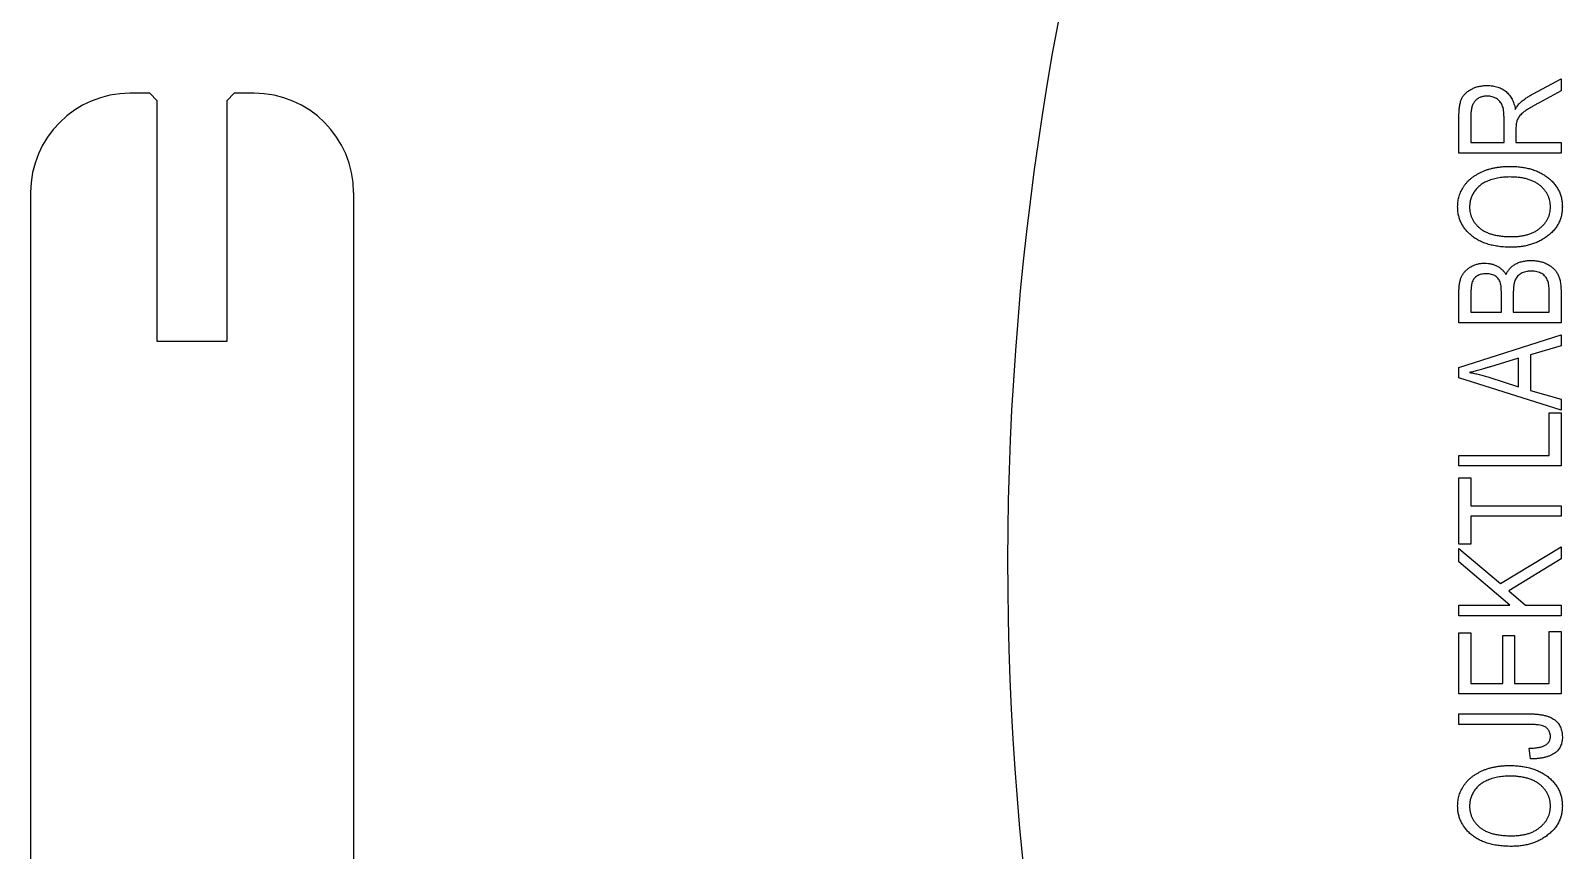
# Model space of a CAD drawing. Extents: x 11 to 185, y 6 to 281.
# Drawn here: x 19.2 to 80.9, y 110.8 to 143.8 of the extents above; entities that cross this region are included whole.
import ezdxf

# ---------------------------------------------------------------- set-up
doc = ezdxf.new("R2010")
doc.units = 0
doc.layers.get('0').update_dxf_attribs({"linetype": 'CONTINUOUS'})

msp = doc.modelspace()

# ---------------------------------------------------------------- linework, layer by layer
at = {"color": 7}
for points in [[(24.002415, 141.240297), (23.202421, 141.240297)], [(24.302426, 140.940299), (24.002415, 141.240297)], [(27.402417, 141.240297), (27.102432, 140.940299)], [(28.202411, 141.240297), (27.402417, 141.240297)], [(79.695725, 141.216909), (80.818948, 141.818129)], [(80.818948, 141.332817), (79.940049, 140.858345)], [(80.818948, 141.818129), (80.818948, 141.332817)], [(24.302426, 131.240301), (24.302426, 140.940299)], [(27.102432, 140.940299), (27.102432, 131.240301)], [(76.709638, 138.829541), (76.709638, 140.338844)], [(77.189946, 140.368864), (77.189946, 139.256481), (78.52414, 139.256481)], [(78.52414, 139.256481), (78.52414, 140.257961)], [(79.004448, 139.800999), (79.004448, 139.256481)], [(80.818948, 138.829541), (76.709638, 138.829541)], [(79.004448, 139.256481), (80.818948, 139.256481)], [(80.818948, 139.256481), (80.818948, 138.829541)], [(19.202424, 137.240297), (19.202424, 72.127275)], [(32.202408, 137.240297), (32.202408, 72.127275)], [(76.709638, 131.998481), (76.709638, 133.272633)], [(78.897713, 133.212593), (78.897713, 132.425421), (80.338639, 132.425421)], [(80.338639, 132.425421), (80.338639, 133.272633)], [(80.818948, 133.26346), (80.818948, 131.998481)], [(77.189946, 133.124204), (77.189946, 132.425421), (78.417404, 132.425421), (78.417404, 133.17924)], [(80.818948, 131.998481), (76.709638, 131.998481)], [(76.709638, 130.204826), (80.818948, 131.51817)], [(80.818948, 131.51817), (80.818948, 131.074554)], [(27.102432, 131.240301), (24.302426, 131.240301)], [(80.818948, 131.074554), (79.591493, 130.715154)], [(76.709638, 129.788726), (76.709638, 130.204826)], [(79.111184, 130.574232), (77.982122, 130.230676)], [(79.111184, 129.41932), (79.111184, 130.574232)], [(79.591493, 130.715154), (79.591493, 129.279231)], [(80.818948, 128.476216), (76.709638, 129.788726)], [(77.915413, 129.806236), (79.111184, 129.41932)], [(79.591493, 129.279231), (80.818948, 128.920668)], [(80.818948, 128.920668), (80.818948, 128.476216)], [(80.338639, 126.661714), (80.338639, 128.36948)], [(80.338639, 128.36948), (80.818948, 128.36948)], [(80.818948, 128.36948), (80.818948, 126.234772)], [(76.709638, 126.661714), (80.338639, 126.661714)], [(76.709638, 126.234772), (76.709638, 126.661714)], [(80.818948, 126.234772), (76.709638, 126.234772)], [(76.709638, 125.754463), (77.189946, 125.754463)], [(76.709638, 123.086082), (76.709638, 125.754463)], [(77.189946, 125.754463), (77.189946, 124.633743)], [(77.189946, 124.633743), (80.818948, 124.633743)], [(80.818948, 124.633743), (80.818948, 124.206801)], [(77.189946, 124.206801), (77.189946, 123.086082)], [(80.818948, 124.206801), (77.189946, 124.206801)], [(77.189946, 123.086082), (76.709638, 123.086082)], [(76.709638, 122.91764), (78.376545, 121.498394)], [(76.709638, 122.373956), (76.709638, 122.91764)], [(78.376545, 121.498394), (80.818948, 122.979346)], [(80.818948, 122.979346), (80.818948, 122.489031)], [(78.756788, 120.631169), (76.709638, 122.373956)], [(80.818948, 122.489031), (78.713428, 121.211541)], [(78.713428, 121.211541), (79.394698, 120.631169)], [(76.709638, 120.631169), (78.756788, 120.631169)], [(76.709638, 120.204227), (76.709638, 120.631169)], [(79.394698, 120.631169), (80.818948, 120.631169)], [(80.818948, 120.631169), (80.818948, 120.204227)], [(80.818948, 120.204227), (76.709638, 120.204227)], [(76.709638, 119.510447), (77.189946, 119.510447)], [(76.709638, 117.055534), (76.709638, 119.510447)], [(77.189946, 119.510447), (77.189946, 117.482477)], [(78.470771, 119.403711), (78.951079, 119.403711)], [(78.470771, 117.482477), (78.470771, 119.403711)], [(78.951079, 119.403711), (78.951079, 117.482477)], [(80.338639, 117.482477), (80.338639, 119.563816)], [(80.338639, 119.563816), (80.818948, 119.563816)], [(80.818948, 119.563816), (80.818948, 117.055534)], [(77.189946, 117.482477), (78.470771, 117.482477)], [(78.951079, 117.482477), (80.338639, 117.482477)], [(80.818948, 117.055534), (76.709638, 117.055534)], [(76.709638, 116.255019), (79.498933, 116.255019)], [(76.709638, 115.828079), (76.709638, 116.255019)], [(79.531453, 115.828079), (76.709638, 115.828079)], [(79.591493, 114.44052), (79.538124, 114.867462)]]:
    msp.add_lwpolyline(points, dxfattribs=at)
for points in [[(64.871158, 160.445741), (56.460242, 135.820456), (56.424891, 109.10557), (64.770606, 84.458111)], [(23.202421, 141.240297), (20.993283, 141.240297), (19.202424, 139.449436), (19.202424, 137.240297)], [(32.202408, 137.240297), (32.202408, 139.449436), (30.41155, 141.240297), (28.202411, 141.240297)], [(76.893862, 141.145196), (76.919976, 141.180068), (76.949041, 141.212749), (76.980584, 141.242758)], [(76.980584, 141.242758), (77.013819, 141.274376), (77.04982, 141.303025), (77.08732, 141.329481)], [(77.08732, 141.329481), (77.127642, 141.357932), (77.169698, 141.38385), (77.213235, 141.407033)], [(77.213235, 141.407033), (77.258728, 141.431242), (77.305837, 141.452491), (77.354157, 141.470406)], [(77.354157, 141.470406), (77.403664, 141.488768), (77.454437, 141.503624), (77.505922, 141.515435)], [(77.505922, 141.515435), (77.559514, 141.527739), (77.613878, 141.536708), (77.668527, 141.542119)], [(77.668527, 141.542119), (77.72613, 141.547807), (77.784052, 141.549553), (77.841972, 141.5513)], [(77.842033, 141.551292), (77.880416, 141.550498), (77.918799, 141.54944), (77.957109, 141.547111)], [(77.957109, 141.547111), (77.993626, 141.544995), (78.030081, 141.541317), (78.066344, 141.536263)], [(78.066344, 141.536263), (78.101357, 141.531395), (78.136189, 141.525177), (78.170577, 141.517081)], [(78.170577, 141.517081), (78.203467, 141.509355), (78.23595, 141.499936), (78.268139, 141.489564)], [(78.268139, 141.489564), (78.299723, 141.479404), (78.331026, 141.468345), (78.361535, 141.455375)], [(78.361535, 141.455375), (78.391163, 141.442781), (78.420042, 141.428411), (78.448257, 141.412848)], [(78.448257, 141.412848), (78.476245, 141.397397), (78.503579, 141.380805), (78.529976, 141.362816)], [(78.529976, 141.362816), (78.556197, 141.34493), (78.58152, 141.325689), (78.605859, 141.305279)], [(78.605859, 141.305279), (78.63028, 141.284801), (78.653733, 141.263131), (78.675902, 141.240237)], [(78.675902, 141.240237), (78.697968, 141.217456), (78.718778, 141.193432), (78.738444, 141.168524)], [(76.717073, 140.559821), (76.719454, 140.59295), (76.722549, 140.626036), (76.726254, 140.659051)], [(76.726254, 140.659051), (76.729693, 140.689721), (76.733688, 140.720333), (76.738768, 140.750776)], [(76.738768, 140.750776), (76.743425, 140.77874), (76.748981, 140.806564), (76.755437, 140.834162)], [(76.755437, 140.834162), (76.761337, 140.859377), (76.768031, 140.884394), (76.77544, 140.909211)], [(76.77544, 140.909211), (76.782345, 140.93231), (76.789886, 140.955209), (76.798802, 140.977588)], [(76.798802, 140.977588), (76.806925, 140.99804), (76.816185, 141.018058), (76.826319, 141.037627)], [(76.826319, 141.037627), (76.845792, 141.075264), (76.868441, 141.111266), (76.893862, 141.145196)], [(77.21496, 140.624038), (77.209483, 140.597765), (77.204562, 140.571378), (77.200779, 140.544822)], [(77.233296, 140.698254), (77.225861, 140.673886), (77.220146, 140.649004), (77.21496, 140.624038)], [(77.258325, 140.765797), (77.248827, 140.743704), (77.240307, 140.721212), (77.233296, 140.698254)], [(77.288345, 140.827503), (77.277259, 140.8075), (77.267364, 140.786834), (77.258325, 140.765797)], [(77.324201, 140.884206), (77.311131, 140.866029), (77.299172, 140.847074), (77.288345, 140.827503)], [(77.365061, 140.934238), (77.350403, 140.918469), (77.336785, 140.901703), (77.324201, 140.884206)], [(77.410924, 140.978434), (77.394969, 140.964385), (77.37951, 140.949793), (77.365061, 140.934238)], [(77.46012, 141.017624), (77.442923, 141.005639), (77.42668, 140.992304), (77.410924, 140.978434)], [(77.514323, 141.050147), (77.495643, 141.040331), (77.477403, 141.029668), (77.46012, 141.017624)], [(77.571859, 141.07683), (77.552227, 141.069025), (77.533055, 141.060003), (77.514323, 141.050147)], [(77.634399, 141.097679), (77.613206, 141.091779), (77.592277, 141.084953), (77.571859, 141.07683)], [(77.700275, 141.112681), (77.678076, 141.108845), (77.656111, 141.103738), (77.634399, 141.097679)], [(77.770321, 141.121016), (77.746852, 141.119428), (77.723447, 141.116677), (77.700275, 141.112681)], [(77.844534, 141.124349), (77.819769, 141.123556), (77.795027, 141.122762), (77.770321, 141.121016)], [(77.947099, 141.118515), (77.913132, 141.12259), (77.878832, 141.123463), (77.844531, 141.124363)], [(78.042992, 141.099333), (78.011462, 141.107879), (77.979431, 141.114626), (77.947099, 141.118515)], [(78.133051, 141.06848), (78.10391, 141.081048), (78.073687, 141.091023), (78.042992, 141.099333)], [(78.216437, 141.024287), (78.189767, 141.041061), (78.161941, 141.056031), (78.133051, 141.06848)], [(78.290653, 140.970084), (78.26729, 140.989928), (78.242409, 141.007954), (78.216437, 141.024287)], [(78.354026, 140.907545), (78.3345, 140.929955), (78.313291, 140.950862), (78.290653, 140.970084)], [(78.407395, 140.835832), (78.391493, 140.861073), (78.373618, 140.885052), (78.354026, 140.907545)], [(78.449921, 140.754946), (78.437856, 140.782936), (78.423648, 140.810035), (78.407395, 140.835832)], [(78.482441, 140.660717), (78.473737, 140.692814), (78.4631, 140.724413), (78.449921, 140.754946)], [(78.505804, 140.546478), (78.500116, 140.584949), (78.492628, 140.623176), (78.482441, 140.660717)], [(78.738444, 141.168524), (78.758579, 141.143018), (78.777515, 141.116584), (78.795147, 141.089305)], [(78.795147, 141.089305), (78.813139, 141.061474), (78.82976, 141.032767), (78.845177, 141.003419)], [(78.845177, 141.003419), (78.861026, 140.973238), (78.87561, 140.94238), (78.88854, 140.910857)], [(78.88854, 140.910857), (78.901981, 140.878078), (78.913649, 140.844579), (78.924396, 140.810794)], [(78.924396, 140.810794), (78.935614, 140.775552), (78.945827, 140.739995), (78.954416, 140.704059)], [(78.954416, 140.704059), (78.963385, 140.666533), (78.970582, 140.628592), (78.977752, 140.590653)], [(78.977763, 140.590674), (78.993267, 140.618678), (79.008751, 140.646681), (79.025295, 140.67406)], [(79.025295, 140.67406), (79.040244, 140.698799), (79.05605, 140.723032), (79.072825, 140.746606)], [(79.072825, 140.746606), (79.087985, 140.767905), (79.103948, 140.788688), (79.121191, 140.808313)], [(79.121191, 140.808313), (79.136616, 140.825881), (79.153089, 140.842531), (79.169554, 140.859179)], [(79.169554, 140.859179), (79.209747, 140.892479), (79.249942, 140.92578), (79.291299, 140.957577)], [(79.291299, 140.957577), (79.333122, 140.989732), (79.376132, 141.02035), (79.419715, 141.050136)], [(79.419715, 141.050136), (79.46372, 141.080209), (79.508308, 141.109435), (79.553967, 141.136859)], [(79.513941, 140.616524), (79.487588, 140.600199), (79.461492, 140.58347), (79.435558, 140.566491)], [(79.604, 140.670724), (79.573797, 140.65297), (79.54372, 140.634987), (79.513941, 140.616524)], [(79.553967, 141.136859), (79.600478, 141.164791), (79.648103, 141.19085), (79.695725, 141.216909)], [(79.704898, 140.729096), (79.671135, 140.709861), (79.637493, 140.690425), (79.604, 140.670724)], [(79.816637, 140.791636), (79.77922, 140.771104), (79.741988, 140.750221), (79.704898, 140.729096)], [(79.940049, 140.858345), (79.898838, 140.836253), (79.857629, 140.814139), (79.816637, 140.791636)], [(76.709638, 140.338844), (76.709857, 140.376933), (76.710167, 140.415023), (76.711225, 140.453086)], [(76.711225, 140.453086), (76.712284, 140.488696), (76.7144, 140.524282), (76.717073, 140.559821)], [(77.192444, 140.459766), (77.190857, 140.429501), (77.190327, 140.399187), (77.190063, 140.368874)], [(77.200779, 140.544822), (77.196757, 140.516617), (77.194032, 140.488214), (77.192444, 140.459766)], [(78.519139, 140.412226), (78.516493, 140.457126), (78.512366, 140.501967), (78.505804, 140.546478)], [(78.52414, 140.257961), (78.523081, 140.309409), (78.522023, 140.360857), (78.519139, 140.412226)], [(79.017797, 140.011967), (79.012849, 139.97937), (79.0097, 139.946493), (79.007795, 139.913571)], [(79.035312, 140.097856), (79.02801, 140.069525), (79.022189, 140.040857), (79.017797, 140.011967)], [(79.058648, 140.170402), (79.049097, 140.146854), (79.041636, 140.122489), (79.035312, 140.097856)], [(79.092004, 140.237112), (79.079357, 140.21568), (79.068007, 140.193439), (79.058648, 140.170402)], [(79.137867, 140.304657), (79.121225, 140.283094), (79.105847, 140.260583), (79.092004, 140.237112)], [(79.19707, 140.373033), (79.176248, 140.351205), (79.156293, 140.328528), (79.137867, 140.304657)], [(79.268783, 140.442246), (79.243992, 140.4201), (79.220012, 140.397087), (79.19707, 140.373033)], [(79.312979, 140.479769), (79.297898, 140.467704), (79.283203, 140.45511), (79.268783, 140.442246)], [(79.368848, 140.521462), (79.349851, 140.508074), (79.331121, 140.494287), (79.312979, 140.479769)], [(79.435558, 140.566491), (79.413121, 140.551807), (79.39079, 140.536908), (79.368848, 140.521462)], [(79.007795, 139.913571), (79.005679, 139.876085), (79.005044, 139.838541), (79.004462, 139.800999)], [(77.755292, 138.129925), (77.797332, 138.146012), (77.839869, 138.160842), (77.882874, 138.174118)], [(77.882874, 138.174118), (77.926946, 138.187718), (77.97151, 138.19973), (78.016293, 138.210808)], [(78.016293, 138.210808), (78.062458, 138.222238), (78.108855, 138.232716), (78.155549, 138.241664)], [(78.155549, 138.241664), (78.203391, 138.250818), (78.251542, 138.258359), (78.29981, 138.265)], [(78.29981, 138.265), (78.349994, 138.271932), (78.400299, 138.277912), (78.450739, 138.282515)], [(78.450739, 138.282515), (78.502611, 138.287251), (78.554625, 138.290532), (78.606674, 138.292517)], [(78.606674, 138.292517), (78.660572, 138.294633), (78.714507, 138.295215), (78.768443, 138.29585)], [(78.768461, 138.295864), (78.842156, 138.294541), (78.915847, 138.293191), (78.989439, 138.289196)], [(78.989439, 138.289196), (79.059953, 138.285386), (79.130374, 138.279116), (79.200407, 138.270014)], [(79.200407, 138.270014), (79.267481, 138.261283), (79.334196, 138.249958), (79.400535, 138.236661)], [(79.400535, 138.236661), (79.464421, 138.223855), (79.527956, 138.209266), (79.590659, 138.191631)], [(79.590659, 138.191631), (79.651249, 138.174592), (79.711061, 138.154708), (79.769941, 138.132425)], [(76.906414, 137.492015), (76.927157, 137.522883), (76.949186, 137.552911), (76.97229, 137.582071)], [(76.97229, 137.582071), (76.995679, 137.611593), (77.020182, 137.640226), (77.045669, 137.66796)], [(77.045669, 137.66796), (77.071334, 137.6959), (77.098014, 137.722927), (77.125722, 137.748846)], [(77.125722, 137.748846), (77.153929, 137.775225), (77.183213, 137.800468), (77.213277, 137.824728)], [(77.213277, 137.824728), (77.243874, 137.849414), (77.27528, 137.873097), (77.307503, 137.895607)], [(77.307503, 137.895607), (77.340627, 137.918732), (77.374612, 137.94065), (77.409236, 137.961483)], [(77.409236, 137.961483), (77.444753, 137.982862), (77.480938, 138.003092), (77.517638, 138.022356)], [(77.517638, 138.022356), (77.55573, 138.042358), (77.594375, 138.061284), (77.633547, 138.079059)], [(77.677761, 137.61376), (77.630883, 137.585841), (77.586478, 137.553596), (77.544343, 137.518698)], [(77.633547, 138.079059), (77.673602, 138.097236), (77.71421, 138.11419), (77.755292, 138.129925)], [(77.827023, 137.690476), (77.776403, 137.666425), (77.725783, 137.642359), (77.677761, 137.61376)], [(77.931256, 137.732285), (77.896244, 137.719056), (77.861634, 137.704829), (77.827023, 137.690592)], [(78.038828, 137.768975), (78.002567, 137.757995), (77.966705, 137.745665), (77.931256, 137.732285)], [(78.14973, 137.798995), (78.112549, 137.789761), (78.075483, 137.780077), (78.038828, 137.768975)], [(78.263972, 137.824844), (78.225661, 137.817357), (78.187635, 137.808414), (78.14973, 137.798995)], [(78.381548, 137.844027), (78.342196, 137.838603), (78.302937, 137.832464), (78.263972, 137.824844)], [(78.503293, 137.858208), (78.462611, 137.854398), (78.422032, 137.849609), (78.381548, 137.844027)], [(78.627539, 137.866543), (78.586063, 137.864955), (78.544624, 137.862071), (78.503293, 137.858208)], [(78.755954, 137.868924), (78.713137, 137.868395), (78.670317, 137.86813), (78.627539, 137.866543)], [(78.951079, 137.86391), (78.886129, 137.867456), (78.821042, 137.86817), (78.755954, 137.868911)], [(79.134531, 137.847241), (79.073555, 137.854729), (79.012378, 137.860576), (78.951079, 137.86391)], [(79.305475, 137.820558), (79.248897, 137.831724), (79.191803, 137.840217), (79.134531, 137.847241)], [(79.463911, 137.782202), (79.411632, 137.797098), (79.358781, 137.810028), (79.305475, 137.820558)], [(79.61067, 137.733836), (79.56251, 137.752171), (79.513467, 137.768073), (79.463911, 137.782202)], [(79.744925, 137.67463), (79.701332, 137.696855), (79.6564, 137.716431), (79.61067, 137.733836)], [(79.86667, 137.603753), (79.827398, 137.62955), (79.786776, 137.653302), (79.744925, 137.67463)], [(79.769941, 138.132425), (79.82703, 138.110809), (79.883246, 138.086957), (79.938383, 138.060713)], [(79.976739, 137.522868), (79.94156, 137.551794), (79.904749, 137.578737), (79.86667, 137.603753)], [(79.938383, 138.060713), (79.99254, 138.034942), (80.045655, 138.006857), (80.096818, 137.975657)], [(80.096818, 137.975657), (80.147284, 137.944883), (80.195849, 137.911072), (80.244413, 137.877261)], [(80.244413, 137.877261), (80.294207, 137.838259), (80.344005, 137.799254), (80.391172, 137.757185)], [(80.391172, 137.757185), (80.436199, 137.717024), (80.478831, 137.674069), (80.518754, 137.628767)], [(80.518754, 137.628767), (80.557534, 137.58477), (80.593758, 137.538555), (80.627159, 137.490345)], [(76.672093, 136.890794), (76.677226, 136.926597), (76.683418, 136.962245), (76.691276, 136.997529)], [(76.691276, 136.997529), (76.699028, 137.032343), (76.708368, 137.066803), (76.718792, 137.100929)], [(76.718792, 137.100929), (76.72927, 137.135245), (76.740832, 137.169226), (76.753815, 137.202661)], [(76.753815, 137.202661), (76.766886, 137.236313), (76.781409, 137.26941), (76.797175, 137.30189)], [(76.797175, 137.30189), (76.812971, 137.33445), (76.830039, 137.366388), (76.848041, 137.397786)], [(76.848041, 137.397786), (76.86643, 137.429848), (76.885795, 137.461347), (76.906414, 137.492015)], [(77.183276, 136.988356), (77.167401, 136.937966), (77.155392, 136.886307), (77.148253, 136.834091)], [(77.242482, 137.135952), (77.21904, 137.088382), (77.199223, 137.039011), (77.183276, 136.988356)], [(77.325035, 137.276877), (77.29442, 137.231765), (77.266549, 137.184807), (77.242482, 137.135952)], [(77.426767, 137.406959), (77.389749, 137.366208), (77.355988, 137.322488), (77.325035, 137.276877)], [(77.544343, 137.518698), (77.50262, 137.484143), (77.463123, 137.446985), (77.426767, 137.406959)], [(80.074302, 137.433642), (80.043314, 137.465011), (80.010791, 137.494869), (79.976739, 137.522868)], [(80.158524, 137.339416), (80.132145, 137.372288), (80.103924, 137.403657), (80.074302, 137.433642)], [(80.229403, 137.240184), (80.207707, 137.274575), (80.183971, 137.307695), (80.158524, 137.339416)], [(80.287773, 137.135118), (80.270231, 137.171165), (80.250795, 137.206291), (80.229403, 137.240184)], [(80.333636, 137.02588), (80.320565, 137.063154), (80.305074, 137.099585), (80.287773, 137.135118)], [(80.366156, 136.910807), (80.357583, 136.949775), (80.346841, 136.988258), (80.333636, 137.02588)], [(80.385338, 136.789895), (80.381422, 136.830506), (80.37494, 136.87091), (80.366156, 136.910807)], [(80.627159, 137.490345), (80.659568, 137.443567), (80.689318, 137.394907), (80.715548, 137.344419)], [(80.715548, 137.344419), (80.741716, 137.294032), (80.764404, 137.241822), (80.783925, 137.188485)], [(80.783925, 137.188485), (80.803583, 137.134769), (80.820048, 137.079907), (80.833124, 137.024213)], [(80.833124, 137.024213), (80.846538, 136.967089), (80.856381, 136.909087), (80.86231, 136.850768)], [(76.656271, 136.670653), (76.657065, 136.707932), (76.657859, 136.745212), (76.660425, 136.782391)], [(76.664608, 136.500539), (76.659026, 136.557001), (76.65765, 136.613825), (76.656274, 136.67065)], [(76.660425, 136.782391), (76.662807, 136.818642), (76.66696, 136.854797), (76.672093, 136.890794)], [(76.691294, 136.3371), (76.679414, 136.391089), (76.670022, 136.44564), (76.664608, 136.500539)], [(76.734654, 136.180335), (76.717033, 136.2316), (76.702957, 136.284078), (76.691294, 136.3371)], [(77.13658, 136.673986), (77.137903, 136.631116), (77.139226, 136.588243), (77.143248, 136.545571)], [(77.148253, 136.834091), (77.141004, 136.781103), (77.138781, 136.727546), (77.136585, 136.673986)], [(77.143248, 136.545571), (77.147137, 136.504127), (77.153566, 136.462875), (77.16243, 136.422159)], [(77.16243, 136.422159), (77.171002, 136.382651), (77.181877, 136.343651), (77.19495, 136.305416)], [(77.19495, 136.305416), (77.207861, 136.267653), (77.222961, 136.230635), (77.239979, 136.194514)], [(80.28944, 136.202867), (80.306691, 136.238001), (80.321745, 136.274251), (80.334469, 136.311269)], [(80.334469, 136.311269), (80.347222, 136.348406), (80.357673, 136.386315), (80.366156, 136.424677)], [(80.366156, 136.424677), (80.374755, 136.463487), (80.381369, 136.502756), (80.385338, 136.542253)], [(80.392005, 136.664816), (80.390682, 136.70658), (80.38936, 136.748345), (80.385338, 136.789895)], [(80.385338, 136.542253), (80.389439, 136.582951), (80.390709, 136.62389), (80.392005, 136.664832)], [(80.832296, 136.31042), (80.818776, 136.254114), (80.801771, 136.198681), (80.78143, 136.144481)], [(80.862316, 136.484698), (80.856257, 136.426074), (80.84607, 136.367792), (80.832296, 136.31042)], [(80.86231, 136.850768), (80.868475, 136.790125), (80.870406, 136.729139), (80.872311, 136.66815)], [(80.872317, 136.66815), (80.870465, 136.606877), (80.868613, 136.545603), (80.862316, 136.484698)], [(76.79636, 136.031906), (76.772998, 136.080187), (76.752082, 136.12967), (76.734654, 136.180335)], [(76.874743, 135.890148), (76.845919, 135.935817), (76.8199, 135.983252), (76.79636, 136.031906)], [(76.971472, 135.755059), (76.93683, 135.798321), (76.90431, 135.843306), (76.874743, 135.890148)], [(77.08488, 135.627477), (77.044899, 135.667988), (77.007066, 135.710615), (76.971472, 135.755059)], [(77.239979, 136.194514), (77.257124, 136.158141), (77.276201, 136.122677), (77.297515, 136.088612)], [(77.297515, 136.088612), (77.319079, 136.054142), (77.342931, 136.021106), (77.368395, 135.98938)], [(77.368395, 135.98938), (77.394774, 135.956503), (77.422907, 135.925033), (77.452617, 135.895154)], [(77.452617, 135.895154), (77.483285, 135.864306), (77.515646, 135.835151), (77.549346, 135.807598)], [(77.549346, 135.807598), (77.584498, 135.778853), (77.621111, 135.751853), (77.659415, 135.727545)], [(77.659415, 135.727545), (77.69933, 135.702225), (77.741082, 135.679809), (77.783664, 135.659169)], [(79.754098, 135.663352), (79.794735, 135.684969), (79.834319, 135.708546), (79.872507, 135.734231)], [(79.872507, 135.734231), (79.91007, 135.759499), (79.94628, 135.786799), (79.980909, 135.815951)], [(79.980909, 135.815951), (80.014622, 135.844332), (80.046838, 135.874468), (80.077638, 135.906009)], [(80.077638, 135.906009), (80.106962, 135.936037), (80.135002, 135.96734), (80.161024, 136.000235)], [(80.161024, 136.000235), (80.186133, 136.031993), (80.209385, 136.065238), (80.23107, 136.099467)], [(80.23107, 136.099467), (80.252263, 136.132927), (80.271985, 136.167328), (80.28944, 136.202867)], [(80.509589, 135.704196), (80.468523, 135.658841), (80.424864, 135.615796), (80.37867, 135.57578)], [(80.620492, 135.841784), (80.586323, 135.793757), (80.54916, 135.747905), (80.509589, 135.704196)], [(80.711384, 135.988546), (80.684389, 135.937691), (80.653869, 135.8887), (80.620492, 135.841784)], [(80.78143, 136.144481), (80.761401, 136.091096), (80.738117, 136.038907), (80.711384, 135.988546)], [(77.21663, 135.507401), (77.170719, 135.545179), (77.126629, 135.585173), (77.08488, 135.627477)], [(77.364225, 135.398163), (77.313147, 135.431932), (77.263921, 135.468489), (77.21663, 135.507401)], [(77.52683, 135.303103), (77.470971, 135.331824), (77.416623, 135.363526), (77.364225, 135.398163)], [(77.704445, 135.223051), (77.644001, 135.24689), (77.584607, 135.273396), (77.52683, 135.303103)], [(77.897069, 135.157175), (77.83191, 135.176199), (77.767606, 135.198154), (77.704445, 135.223051)], [(77.783664, 135.659169), (77.828865, 135.637262), (77.875006, 135.61733), (77.922086, 135.599963)], [(78.104701, 135.106309), (78.034848, 135.120491), (77.96549, 135.13721), (77.897069, 135.157175)], [(77.922086, 135.599963), (77.971817, 135.581628), (78.022598, 135.566123), (78.073848, 135.552433)], [(78.073848, 135.552433), (78.128937, 135.537723), (78.184563, 135.525089), (78.240623, 135.514908)], [(78.327345, 135.069619), (78.25272, 135.079171), (78.178435, 135.091341), (78.104701, 135.106309)], [(78.240623, 135.514908), (78.300567, 135.504033), (78.361, 135.495937), (78.421571, 135.489058)], [(78.565833, 135.04795), (78.486127, 135.052315), (78.406543, 135.059486), (78.327345, 135.069619)], [(78.421571, 135.489058), (78.486193, 135.481729), (78.550968, 135.475776), (78.615865, 135.472389)], [(78.615865, 135.472389), (78.685538, 135.468764), (78.755351, 135.468076), (78.825167, 135.467388)], [(78.825167, 135.467378), (78.885513, 135.468701), (78.945862, 135.469759), (79.006115, 135.473225)], [(79.006115, 135.473225), (79.062974, 135.476453), (79.119746, 135.481612), (79.176224, 135.489074)], [(79.21625, 135.066285), (79.151461, 135.057501), (79.086355, 135.051019), (79.021125, 135.047103)], [(79.176224, 135.489074), (79.229926, 135.496138), (79.283364, 135.505266), (79.336329, 135.516593)], [(79.403871, 135.098808), (79.341803, 135.085499), (79.279173, 135.07481), (79.21625, 135.066285)], [(79.336328, 135.516593), (79.386837, 135.527388), (79.436918, 135.540167), (79.486424, 135.55495)], [(79.583153, 135.144671), (79.523982, 135.127155), (79.464191, 135.111741), (79.403871, 135.098808)], [(79.486424, 135.55495), (79.533533, 135.568999), (79.580121, 135.584877), (79.625679, 135.603316)], [(79.755765, 135.203041), (79.699078, 135.181212), (79.641417, 135.161922), (79.583153, 135.144671)], [(79.625679, 135.603316), (79.669492, 135.621043), (79.712352, 135.641156), (79.754098, 135.663352)], [(79.92087, 135.274753), (79.86681, 135.248639), (79.811764, 135.224604), (79.755765, 135.203041)], [(80.077638, 135.358975), (80.026798, 135.32844), (79.974316, 135.300577), (79.92087, 135.274753)], [(80.227734, 135.456538), (80.178256, 135.423116), (80.128779, 135.389694), (80.077638, 135.358975)], [(80.37867, 135.57578), (80.330217, 135.533809), (80.278978, 135.495175), (80.227739, 135.456538)], [(78.818494, 135.040436), (78.734229, 135.041759), (78.649965, 135.043346), (78.565833, 135.04795)], [(79.021125, 135.047103), (78.953672, 135.043055), (78.886084, 135.041732), (78.818494, 135.040436)], [(79.109514, 134.421705), (79.159087, 134.441284), (79.21022, 134.45686), (79.262113, 134.469237)], [(79.262113, 134.469237), (79.317305, 134.482414), (79.373354, 134.491939), (79.429721, 134.497587)], [(79.429721, 134.497587), (79.49035, 134.503646), (79.551345, 134.505207), (79.612339, 134.506768)], [(79.612339, 134.50676), (79.673606, 134.505173), (79.734876, 134.503612), (79.795791, 134.497579)], [(79.795791, 134.497579), (79.853256, 134.491891), (79.910408, 134.482287), (79.966733, 134.469229)], [(79.966733, 134.469229), (80.021023, 134.456662), (80.074542, 134.440898), (80.126837, 134.421697)], [(76.77544, 133.762114), (76.782663, 133.78381), (76.790759, 133.805228), (76.799623, 133.826324)], [(76.799623, 133.826324), (76.808063, 133.846405), (76.817164, 133.866178), (76.827139, 133.885527)], [(76.827139, 133.885527), (76.84648, 133.923039), (76.868988, 133.958922), (76.893849, 133.993096)], [(76.893849, 133.993096), (76.919196, 134.02792), (76.946943, 134.060972), (76.977237, 134.091494)], [(76.977237, 134.091494), (77.008336, 134.122829), (77.042103, 134.151496), (77.0773, 134.178217)], [(77.0773, 134.178217), (77.114371, 134.206355), (77.153029, 134.232332), (77.193209, 134.255766)], [(77.193209, 134.255766), (77.234251, 134.279711), (77.276886, 134.300981), (77.320791, 134.319139)], [(77.320791, 134.319139), (77.364434, 134.337184), (77.409334, 134.352151), (77.455043, 134.364169)], [(77.379235, 133.837148), (77.3591, 133.820426), (77.340314, 133.802053), (77.323365, 133.782112)], [(77.44678, 133.884677), (77.4231, 133.870575), (77.40043, 133.854766), (77.379235, 133.837148)], [(77.523496, 133.923037), (77.497038, 133.912109), (77.471368, 133.899304), (77.44678, 133.884677)], [(77.455043, 134.364169), (77.501078, 134.37626), (77.54793, 134.385388), (77.595135, 134.390852)], [(77.610219, 133.951387), (77.580649, 133.944164), (77.551632, 133.934665), (77.523496, 133.923037)], [(77.595135, 134.390852), (77.644083, 134.396514), (77.693406, 134.398287), (77.74273, 134.400033)], [(77.705278, 133.967235), (77.673298, 133.964087), (77.64145, 133.959007), (77.610219, 133.951387)], [(77.810347, 133.973083), (77.775271, 133.97176), (77.740198, 133.970701), (77.705278, 133.967235)], [(77.742804, 134.400025), (77.788204, 134.398702), (77.833606, 134.397247), (77.878723, 134.392511)], [(77.922086, 133.967238), (77.88501, 133.971233), (77.847677, 133.972159), (77.810347, 133.973085)], [(77.878723, 134.392511), (77.922207, 134.38796), (77.965424, 134.380287), (78.007972, 134.369995)], [(78.021315, 133.948902), (77.988753, 133.957554), (77.955524, 133.96364), (77.922086, 133.967238)], [(78.007972, 134.369995), (78.049289, 134.359993), (78.089974, 134.347479), (78.129717, 134.332471)], [(78.108871, 133.918049), (78.080661, 133.930829), (78.051271, 133.940936), (78.021315, 133.948902)], [(78.18392, 133.87552), (78.160293, 133.891977), (78.135086, 133.906167), (78.108871, 133.918049)], [(78.129717, 134.332471), (78.169418, 134.31747), (78.20818, 134.299941), (78.245626, 134.279936)], [(78.247293, 133.822154), (78.227872, 133.841812), (78.206624, 133.859717), (78.18392, 133.87552)], [(78.245626, 134.279936), (78.282324, 134.26033), (78.317759, 134.238346), (78.351528, 134.214063)], [(78.351528, 134.214063), (78.384887, 134.190065), (78.416616, 134.163837), (78.446588, 134.135677)], [(78.446588, 134.135677), (78.476732, 134.107356), (78.505095, 134.077085), (78.53081, 134.044785)], [(78.53081, 134.044785), (78.557109, 134.011736), (78.580655, 133.976562), (78.604189, 133.941386)], [(78.604189, 133.941396), (78.623874, 133.983629), (78.643575, 134.025862), (78.667565, 134.065642)], [(78.667565, 134.065642), (78.691351, 134.105075), (78.719349, 134.142101), (78.750118, 134.176547)], [(78.750118, 134.176547), (78.781095, 134.211229), (78.814877, 134.243302), (78.851017, 134.272443)], [(78.851017, 134.272443), (78.889024, 134.303092), (78.929637, 134.330503), (78.971926, 134.354995)], [(78.971926, 134.354995), (79.016095, 134.380581), (79.062091, 134.402975), (79.109514, 134.421705)], [(79.071158, 133.870514), (79.051208, 133.849057), (79.033227, 133.825747), (79.016955, 133.801305)], [(79.137034, 133.930554), (79.113645, 133.912139), (79.09139, 133.892276), (79.071158, 133.870514)], [(79.21375, 133.983087), (79.187011, 133.96737), (79.161418, 133.949754), (79.137034, 133.930554)], [(79.300472, 134.025616), (79.270535, 134.013736), (79.241523, 133.999422), (79.21375, 133.983087)], [(79.396365, 134.055635), (79.363763, 134.047724), (79.331616, 134.037988), (79.300472, 134.025616)], [(79.501434, 134.073971), (79.466091, 134.070293), (79.430973, 134.063996), (79.396365, 134.055635)], [(79.615673, 134.079818), (79.577507, 134.07876), (79.539341, 134.077966), (79.501434, 134.073971)], [(79.738252, 134.073137), (79.697514, 134.07708), (79.656593, 134.078456), (79.615673, 134.079805)], [(79.850824, 134.054802), (79.813796, 134.06356), (79.776103, 134.069486), (79.738252, 134.073137)], [(79.951723, 134.023115), (79.918928, 134.036133), (79.885162, 134.04669), (79.850824, 134.054802)], [(80.042615, 133.978919), (80.013516, 133.995985), (79.983065, 134.010677), (79.951723, 134.023115)], [(80.121834, 133.923053), (80.097201, 133.943981), (80.070523, 133.962544), (80.042615, 133.978919)], [(80.188543, 133.855507), (80.168171, 133.879822), (80.145969, 133.902563), (80.121834, 133.923053)], [(80.126837, 134.421697), (80.177682, 134.403017), (80.227368, 134.381105), (80.275266, 134.355821)], [(80.243577, 133.777124), (80.227781, 133.804837), (80.209096, 133.830975), (80.188543, 133.855507)], [(80.275266, 134.355821), (80.321203, 134.331585), (80.365497, 134.30424), (80.407851, 134.274102)], [(80.407851, 134.274102), (80.447801, 134.245675), (80.486025, 134.21475), (80.521257, 134.180709)], [(80.521257, 134.180709), (80.555552, 134.147573), (80.587011, 134.111481), (80.615483, 134.07314)], [(80.615483, 134.07314), (80.64345, 134.035485), (80.668529, 133.99566), (80.689699, 133.953898)], [(80.689699, 133.953898), (80.7006, 133.932361), (80.710468, 133.910329), (80.719718, 133.888022)], [(80.719718, 133.888022), (80.729481, 133.864447), (80.73853, 133.840566), (80.746402, 133.816309)], [(76.709638, 133.272633), (76.709863, 133.304052), (76.710167, 133.335474), (76.711225, 133.366861)], [(76.711225, 133.366861), (76.712284, 133.39664), (76.714427, 133.42639), (76.717073, 133.456084)], [(76.717073, 133.456084), (76.719454, 133.484217), (76.722576, 133.5123), (76.726254, 133.540306)], [(76.726254, 133.540306), (76.72972, 133.566818), (76.733768, 133.59326), (76.738768, 133.619523)], [(76.738768, 133.619523), (76.743504, 133.64442), (76.749114, 133.669177), (76.755437, 133.693738)], [(76.755437, 133.693738), (76.761364, 133.716731), (76.767952, 133.739583), (76.77544, 133.762114)], [(77.190888, 133.215081), (77.190359, 133.184788), (77.190095, 133.154488), (77.190095, 133.124188)], [(77.19327, 133.2993), (77.192211, 133.27123), (77.191418, 133.243161), (77.190888, 133.215081)], [(77.19745, 133.376016), (77.195598, 133.350484), (77.194275, 133.324896), (77.19327, 133.2993)], [(77.204118, 133.445228), (77.201736, 133.422183), (77.199223, 133.399119), (77.19745, 133.376016)], [(77.211632, 133.506934), (77.20851, 133.486456), (77.206314, 133.465839), (77.204118, 133.445228)], [(77.221633, 133.56197), (77.217955, 133.543688), (77.214436, 133.52536), (77.211632, 133.506934)], [(77.232481, 133.6095), (77.228142, 133.593837), (77.224834, 133.577914), (77.221633, 133.56197)], [(77.245816, 133.649526), (77.240762, 133.636377), (77.236238, 133.623047), (77.232481, 133.6095)], [(77.279172, 133.719572), (77.266154, 133.697188), (77.255095, 133.673691), (77.245816, 133.649526)], [(77.323365, 133.782112), (77.306829, 133.762638), (77.292028, 133.741657), (77.279172, 133.719572)], [(78.300662, 133.757945), (78.284522, 133.780699), (78.266851, 133.802329), (78.247293, 133.822154)], [(78.344855, 133.683732), (78.33242, 133.709661), (78.31736, 133.734405), (78.300662, 133.757945)], [(78.378211, 133.59951), (78.368051, 133.628021), (78.357891, 133.656533), (78.344855, 133.683732)], [(78.395841, 133.52613), (78.391157, 133.550816), (78.384755, 133.57516), (78.378325, 133.59951)], [(78.407509, 133.431901), (78.40481, 133.463479), (78.401714, 133.495068), (78.395841, 133.52613)], [(78.415023, 133.315995), (78.413435, 133.354661), (78.410816, 133.393275), (78.407509, 133.431901)], [(78.417404, 133.17924), (78.41714, 133.224849), (78.416875, 133.27046), (78.415023, 133.315995)], [(78.898507, 133.296813), (78.897713, 133.268757), (78.897713, 133.240674), (78.897713, 133.212591)], [(78.902687, 133.375196), (78.900835, 133.349081), (78.899327, 133.322962), (78.898507, 133.296813)], [(78.908534, 133.447742), (78.906153, 133.423585), (78.904327, 133.399405), (78.902687, 133.375196)], [(78.916869, 133.514451), (78.913456, 133.492306), (78.91073, 133.470046), (78.908534, 133.447742)], [(78.927717, 133.575324), (78.923748, 133.555083), (78.920017, 133.534819), (78.916869, 133.514451)], [(78.940231, 133.631193), (78.935231, 133.612778), (78.931394, 133.594064), (78.927717, 133.575324)], [(78.95608, 133.680393), (78.95018, 133.6642), (78.944729, 133.647817), (78.940231, 133.631193)], [(78.973595, 133.723753), (78.967166, 133.709544), (78.961424, 133.695048), (78.95608, 133.680393)], [(79.016955, 133.801305), (79.000525, 133.776592), (78.985806, 133.750732), (78.973595, 133.723753)], [(80.286939, 133.686232), (80.273551, 133.717109), (80.260177, 133.747986), (80.243577, 133.777124)], [(80.309455, 133.610349), (80.303264, 133.635961), (80.295115, 133.661099), (80.286939, 133.686232)], [(80.325304, 133.516123), (80.321494, 133.547794), (80.316917, 133.579425), (80.309455, 133.610349)], [(80.335305, 133.403551), (80.333189, 133.441148), (80.329802, 133.478664), (80.325304, 133.516123)], [(80.338639, 133.272633), (80.33811, 133.316307), (80.337581, 133.359985), (80.335305, 133.403551)], [(80.746402, 133.816309), (80.754683, 133.790777), (80.761615, 133.764824), (80.768071, 133.738757)], [(80.768071, 133.738757), (80.774871, 133.711383), (80.781115, 133.68389), (80.786407, 133.656204)], [(80.786407, 133.656204), (80.792122, 133.626359), (80.796725, 133.596295), (80.800588, 133.566148)], [(80.800588, 133.566148), (80.804636, 133.534536), (80.807838, 133.502833), (80.810589, 133.471086)], [(80.810589, 133.471086), (80.813526, 133.4375), (80.815934, 133.403863), (80.817257, 133.370187)], [(80.817257, 133.370187), (80.81858, 133.334638), (80.818844, 133.299046), (80.818844, 133.263452)], [(77.734464, 130.156463), (77.696425, 130.145192), (77.658405, 130.133867), (77.620225, 130.123107)], [(77.855376, 130.192319), (77.815101, 130.180281), (77.774774, 130.168401), (77.734464, 130.156463)], [(77.982122, 130.230676), (77.939895, 130.217817), (77.897665, 130.204985), (77.855376, 130.192319)], [(77.221633, 130.017191), (77.193587, 130.010418), (77.165499, 130.003803), (77.137413, 129.997189)], [(77.137413, 129.997192), (77.202834, 129.985179), (77.268255, 129.973167), (77.333372, 129.959668)], [(77.312525, 130.039707), (77.282268, 130.032035), (77.251973, 130.02452), (77.221633, 130.017191)], [(77.408421, 130.064737), (77.376533, 130.056112), (77.34455, 130.04783), (77.312525, 130.039707)], [(77.333372, 129.959668), (77.398404, 129.946201), (77.463131, 129.931234), (77.527663, 129.915472)], [(77.510987, 130.093087), (77.476789, 130.083668), (77.442661, 130.074011), (77.408421, 130.064737)], [(77.620225, 130.123107), (77.583879, 130.112867), (77.547393, 130.103104), (77.510987, 130.093087)], [(77.527663, 129.915472), (77.592711, 129.899597), (77.65756, 129.882886), (77.721955, 129.864606)], [(77.721955, 129.864606), (77.786749, 129.846218), (77.851079, 129.826226), (77.915413, 129.806236)], [(79.498933, 116.255019), (79.559539, 116.254225), (79.620147, 116.253167), (79.680715, 116.250865)], [(79.680715, 116.250865), (79.736664, 116.248748), (79.792579, 116.245282), (79.848324, 116.240017)], [(79.848324, 116.240017), (79.899645, 116.235175), (79.950821, 116.228825), (80.001756, 116.220835)], [(80.001756, 116.220835), (80.048732, 116.213479), (80.095505, 116.204775), (80.141845, 116.194149)], [(80.141845, 116.194149), (80.184244, 116.184439), (80.226278, 116.173115), (80.26776, 116.159962)], [(80.26776, 116.159962), (80.305929, 116.147871), (80.343626, 116.134245), (80.380332, 116.118269)], [(80.380332, 116.118269), (80.414085, 116.103585), (80.446996, 116.086913), (80.478728, 116.068236)], [(80.478728, 116.068236), (80.507917, 116.051065), (80.536105, 116.032176), (80.56295, 116.011534)], [(80.56295, 116.011534), (80.588429, 115.991954), (80.612679, 115.970774), (80.635496, 115.948158)], [(80.635496, 115.948158), (80.657748, 115.926118), (80.678615, 115.902692), (80.698036, 115.878115)], [(79.704065, 115.824756), (79.646587, 115.827137), (79.589019, 115.827667), (79.531453, 115.82809)], [(79.853327, 115.813908), (79.803646, 115.818909), (79.753889, 115.822587), (79.704065, 115.824756)], [(79.979242, 115.796393), (79.937676, 115.804489), (79.895528, 115.809675), (79.853327, 115.813908)], [(80.081808, 115.77221), (80.047751, 115.780941), (80.013696, 115.789672), (79.979242, 115.796393)], [(80.145998, 115.747194), (80.125308, 115.757089), (80.103549, 115.764656), (80.081792, 115.772223)], [(80.204371, 115.712171), (80.18585, 115.725373), (80.166443, 115.737412), (80.145998, 115.747194)], [(80.257737, 115.667975), (80.241174, 115.684061), (80.223225, 115.698725), (80.204371, 115.712171)], [(80.304434, 115.614608), (80.290225, 115.633552), (80.274697, 115.65151), (80.257737, 115.667975)], [(80.342793, 115.554569), (80.331654, 115.575577), (80.318716, 115.595582), (80.304434, 115.614608)], [(80.37031, 115.489526), (80.36306, 115.511963), (80.353826, 115.533754), (80.342793, 115.554569)], [(80.386158, 115.420317), (80.382904, 115.443759), (80.377612, 115.466971), (80.37031, 115.489526)], [(80.392005, 115.346101), (80.390682, 115.370919), (80.389624, 115.395742), (80.386158, 115.420317)], [(80.389524, 115.293605), (80.391376, 115.311015), (80.39164, 115.32858), (80.391905, 115.346138)], [(80.698036, 115.878115), (80.717377, 115.853641), (80.735255, 115.82805), (80.751405, 115.801399)], [(80.751405, 115.801399), (80.767518, 115.774806), (80.781903, 115.74717), (80.794765, 115.718843)], [(80.794765, 115.718843), (80.807835, 115.690057), (80.819345, 115.660553), (80.828954, 115.630454)], [(80.828954, 115.630454), (80.838903, 115.599302), (80.84684, 115.567507), (80.853137, 115.535392)], [(80.853137, 115.535392), (80.859672, 115.502033), (80.864408, 115.468331), (80.867319, 115.434496)], [(80.867319, 115.434496), (80.870361, 115.398735), (80.87134, 115.362831), (80.872319, 115.326927)], [(80.872317, 115.326924), (80.871788, 115.292118), (80.871258, 115.257312), (80.868136, 115.222689)], [(79.538124, 114.867462), (79.577337, 114.869049), (79.616551, 114.870716), (79.655699, 114.873309)], [(79.655699, 114.873309), (79.691881, 114.87569), (79.728004, 114.878918), (79.764102, 114.88249)], [(79.764102, 114.88249), (79.797254, 114.885771), (79.830382, 114.889343), (79.863334, 114.894158)], [(79.863334, 114.894158), (79.892948, 114.898498), (79.922418, 114.903842), (79.951723, 114.910007)], [(79.951723, 114.910007), (79.978324, 114.91559), (80.004788, 114.921834), (80.030942, 114.929189)], [(80.030942, 114.929189), (80.054543, 114.93583), (80.077905, 114.943344), (80.100985, 114.951705)], [(80.100985, 114.951705), (80.121384, 114.959087), (80.14158, 114.96713), (80.161024, 114.976735)], [(80.161024, 114.976735), (80.178328, 114.985281), (80.195068, 114.99507), (80.211057, 115.005921)], [(80.211057, 115.005921), (80.225847, 115.015949), (80.239986, 115.02685), (80.253583, 115.038441)], [(80.253583, 115.038441), (80.266469, 115.049421), (80.278851, 115.06101), (80.290276, 115.073464)], [(80.290276, 115.073464), (80.301362, 115.085555), (80.311522, 115.098467), (80.321129, 115.111821)], [(80.321129, 115.111821), (80.330548, 115.124944), (80.339438, 115.138451), (80.346979, 115.15268)], [(80.346979, 115.15268), (80.354493, 115.166862), (80.360711, 115.181747), (80.366161, 115.196876)], [(80.366161, 115.196876), (80.371664, 115.212196), (80.3764, 115.227774), (80.380343, 115.243572)], [(80.380343, 115.243572), (80.384444, 115.260056), (80.387698, 115.276759), (80.389524, 115.293605)], [(80.650487, 114.740713), (80.628924, 114.720711), (80.605519, 114.70278), (80.582111, 114.684844)], [(80.70886, 114.804086), (80.690789, 114.781676), (80.671524, 114.760224), (80.650487, 114.740713)], [(80.75889, 114.874132), (80.743729, 114.849764), (80.726904, 114.826462), (80.70886, 114.804086)], [(80.79975, 114.950848), (80.787764, 114.924443), (80.774191, 114.898738), (80.75889, 114.874132)], [(80.831439, 115.034234), (80.822628, 115.005828), (80.812045, 114.977957), (80.79975, 114.950848)], [(80.853955, 115.125126), (80.847922, 115.094464), (80.840673, 115.064053), (80.831439, 115.034234)], [(80.868136, 115.222689), (80.865305, 115.189968), (80.860305, 115.157408), (80.853955, 115.125126)], [(78.016293, 114.088627), (78.062458, 114.100057), (78.108855, 114.110534), (78.155549, 114.11948)], [(78.155549, 114.11948), (78.203391, 114.128634), (78.251542, 114.136175), (78.29981, 114.142842)], [(78.29981, 114.142842), (78.349994, 114.149774), (78.400299, 114.155754), (78.450739, 114.160358)], [(78.450739, 114.160358), (78.502611, 114.165094), (78.554625, 114.168375), (78.606674, 114.170359)], [(78.606674, 114.170359), (78.660572, 114.172476), (78.714507, 114.173058), (78.768443, 114.173693)], [(78.768461, 114.173682), (78.842156, 114.172359), (78.915847, 114.17101), (78.989439, 114.167015)], [(78.989439, 114.167015), (79.059953, 114.163205), (79.130374, 114.156934), (79.200407, 114.147832)], [(79.200407, 114.147832), (79.267481, 114.139101), (79.334196, 114.12775), (79.400535, 114.114476)], [(79.400535, 114.114476), (79.464421, 114.10167), (79.527956, 114.087084), (79.590659, 114.069447)], [(79.751595, 114.444679), (79.69826, 114.442298), (79.644875, 114.441425), (79.591493, 114.440499)], [(79.900857, 114.455527), (79.851229, 114.450367), (79.801434, 114.446901), (79.751595, 114.444679)], [(80.040115, 114.474709), (79.993937, 114.466719), (79.947474, 114.460369), (79.900857, 114.455527)], [(80.16853, 114.501392), (80.126028, 114.491047), (80.083197, 114.482157), (80.040115, 114.474709)], [(80.287773, 114.535582), (80.248628, 114.5223), (80.208726, 114.511187), (80.16853, 114.501392)], [(80.396175, 114.578108), (80.360599, 114.562445), (80.324518, 114.548057), (80.287773, 114.535582)], [(80.494574, 114.627308), (80.462951, 114.608813), (80.429788, 114.592899), (80.396175, 114.578108)], [(80.58213, 114.684844), (80.553409, 114.664894), (80.524689, 114.644921), (80.494574, 114.627308)], [(76.97229, 113.459889), (76.995679, 113.489411), (77.020182, 113.518042), (77.045669, 113.545778)], [(77.045669, 113.545778), (77.071334, 113.573716), (77.098014, 113.600745), (77.125722, 113.626664)], [(77.125722, 113.626664), (77.153929, 113.653043), (77.183213, 113.678284), (77.213277, 113.702544)], [(77.213277, 113.702544), (77.243874, 113.727229), (77.27528, 113.750912), (77.307503, 113.773423)], [(77.307503, 113.773423), (77.340627, 113.796574), (77.374612, 113.818468), (77.409236, 113.839299)], [(77.409236, 113.839299), (77.444753, 113.860677), (77.480938, 113.88091), (77.517638, 113.900172)], [(77.517638, 113.900172), (77.55573, 113.920174), (77.594375, 113.939103), (77.633547, 113.956875)], [(77.677761, 113.491576), (77.630883, 113.46366), (77.586478, 113.431415), (77.544343, 113.396514)], [(77.633547, 113.956875), (77.673602, 113.975051), (77.71421, 113.992009), (77.755292, 114.007741)], [(77.827023, 113.568292), (77.776403, 113.544241), (77.725783, 113.520175), (77.677761, 113.491576)], [(77.755292, 114.007741), (77.797332, 114.023827), (77.839869, 114.03866), (77.882874, 114.051937)], [(77.931256, 113.610101), (77.896244, 113.596872), (77.861634, 113.582645), (77.827023, 113.568408)], [(77.882874, 114.051937), (77.926946, 114.065536), (77.97151, 114.077522), (78.016293, 114.088627)], [(78.038828, 113.646791), (78.002567, 113.635811), (77.966705, 113.623481), (77.931256, 113.610101)], [(78.14973, 113.67681), (78.112549, 113.667577), (78.075483, 113.657893), (78.038828, 113.646791)], [(78.263972, 113.70266), (78.225661, 113.695173), (78.187635, 113.68623), (78.14973, 113.67681)], [(78.381548, 113.721843), (78.342196, 113.716419), (78.302937, 113.71028), (78.263972, 113.70266)], [(78.503293, 113.736024), (78.462611, 113.732214), (78.422032, 113.727425), (78.381548, 113.721843)], [(78.627539, 113.744359), (78.586063, 113.742771), (78.544624, 113.739887), (78.503293, 113.736024)], [(78.755954, 113.74674), (78.713137, 113.746211), (78.670317, 113.745946), (78.627539, 113.744359)], [(78.951079, 113.741729), (78.886129, 113.745274), (78.821042, 113.745988), (78.755954, 113.746729)], [(79.134531, 113.72506), (79.073555, 113.732548), (79.012378, 113.738395), (78.951079, 113.741729)], [(79.305475, 113.698377), (79.248897, 113.709542), (79.191803, 113.718035), (79.134531, 113.72506)], [(79.463911, 113.660017), (79.411632, 113.674913), (79.358781, 113.687846), (79.305475, 113.698377)], [(79.61067, 113.611654), (79.56251, 113.62999), (79.513467, 113.645889), (79.463911, 113.660017)], [(79.590659, 114.069447), (79.651249, 114.052408), (79.711061, 114.032524), (79.769941, 114.010244)], [(79.744925, 113.552448), (79.701332, 113.574673), (79.6564, 113.59425), (79.61067, 113.611654)], [(79.86667, 113.481569), (79.827398, 113.507366), (79.786776, 113.53112), (79.744925, 113.552448)], [(79.769941, 114.010244), (79.82703, 113.988627), (79.883246, 113.964775), (79.938383, 113.938531)], [(79.976739, 113.400683), (79.94156, 113.42961), (79.904749, 113.456553), (79.86667, 113.481569)], [(79.938383, 113.938531), (79.99254, 113.912761), (80.045655, 113.884672), (80.096818, 113.853475)], [(80.096818, 113.853475), (80.147284, 113.822699), (80.195849, 113.788891), (80.244413, 113.75508)], [(80.244413, 113.75508), (80.294207, 113.716075), (80.344005, 113.67707), (80.391172, 113.635001)], [(80.391172, 113.635001), (80.436199, 113.59484), (80.478831, 113.551887), (80.518754, 113.506586)], [(80.518754, 113.506586), (80.557534, 113.462585), (80.593758, 113.416371), (80.627159, 113.368163)], [(76.672093, 112.76861), (76.677226, 112.804416), (76.683418, 112.840063), (76.691276, 112.875345)], [(76.691276, 112.875345), (76.699028, 112.910159), (76.708368, 112.944618), (76.718792, 112.978747)], [(76.718792, 112.978747), (76.72927, 113.013064), (76.740832, 113.047044), (76.753815, 113.080479)], [(76.753815, 113.080479), (76.766886, 113.114129), (76.781409, 113.147228), (76.797175, 113.179709)], [(76.797175, 113.179709), (76.812971, 113.212268), (76.830039, 113.244206), (76.848041, 113.275604)], [(76.848041, 113.275604), (76.86643, 113.307664), (76.885795, 113.339165), (76.906414, 113.36983)], [(76.906414, 113.36983), (76.927157, 113.400702), (76.949186, 113.430729), (76.97229, 113.459889)], [(77.183276, 112.866175), (77.167401, 112.815785), (77.155392, 112.764122), (77.148253, 112.711907)], [(77.242482, 113.013767), (77.21904, 112.966198), (77.199223, 112.916829), (77.183276, 112.866175)], [(77.325035, 113.154692), (77.29442, 113.109584), (77.266549, 113.062625), (77.242482, 113.013767)], [(77.426767, 113.284777), (77.389749, 113.244026), (77.355988, 113.200304), (77.325035, 113.154692)], [(77.544343, 113.396514), (77.50262, 113.361959), (77.463123, 113.324801), (77.426767, 113.284777)], [(80.074302, 113.311461), (80.043314, 113.34283), (80.010791, 113.372685), (79.976739, 113.400683)], [(80.158524, 113.217232), (80.132145, 113.250106), (80.103924, 113.281475), (80.074302, 113.311461)], [(80.229403, 113.118003), (80.207707, 113.15239), (80.183971, 113.185514), (80.158524, 113.217232)], [(80.287773, 113.012934), (80.270231, 113.048983), (80.250795, 113.084107), (80.229403, 113.118003)], [(80.333636, 112.903698), (80.320565, 112.940972), (80.305074, 112.977403), (80.287773, 113.012934)], [(80.366156, 112.788623), (80.357583, 112.827593), (80.346841, 112.866074), (80.333636, 112.903698)], [(80.627159, 113.368163), (80.659568, 113.321382), (80.689318, 113.272726), (80.715548, 113.222235)], [(80.715548, 113.222235), (80.741716, 113.171848), (80.764404, 113.11964), (80.783925, 113.066303)], [(80.783925, 113.066303), (80.803583, 113.012585), (80.820048, 112.957723), (80.833124, 112.902031)], [(80.833124, 112.902031), (80.846538, 112.844905), (80.856381, 112.786906), (80.86231, 112.728586)], [(76.656271, 112.548468), (76.657065, 112.585748), (76.657859, 112.623031), (76.660425, 112.660207)], [(76.664608, 112.378384), (76.659026, 112.434843), (76.65765, 112.491668), (76.656274, 112.548492)], [(76.660425, 112.660207), (76.662807, 112.69646), (76.66696, 112.732613), (76.672093, 112.76861)], [(76.691294, 112.214945), (76.679414, 112.268931), (76.670022, 112.323485), (76.664608, 112.378384)], [(77.13658, 112.551805), (77.137903, 112.508932), (77.139226, 112.466059), (77.143248, 112.423389)], [(77.148253, 112.711907), (77.141004, 112.658921), (77.138781, 112.605362), (77.136585, 112.551805)], [(77.143248, 112.423389), (77.147137, 112.381945), (77.153566, 112.340691), (77.16243, 112.299977)], [(77.16243, 112.299977), (77.171002, 112.260469), (77.181877, 112.22147), (77.19495, 112.183235)], [(80.334469, 112.189088), (80.347222, 112.226222), (80.357673, 112.264134), (80.366156, 112.302493)], [(80.385338, 112.667713), (80.381422, 112.708322), (80.37494, 112.748729), (80.366156, 112.788623)], [(80.366156, 112.302493), (80.374755, 112.341302), (80.381369, 112.380574), (80.385338, 112.420069)], [(80.392005, 112.542632), (80.390682, 112.584396), (80.38936, 112.626161), (80.385338, 112.667713)], [(80.385338, 112.420069), (80.389439, 112.46077), (80.390709, 112.501709), (80.392005, 112.542648)], [(80.862316, 112.362517), (80.856257, 112.303893), (80.84607, 112.24561), (80.832296, 112.188238)], [(80.86231, 112.728586), (80.868475, 112.667941), (80.870406, 112.606955), (80.872311, 112.545968)], [(80.872317, 112.545968), (80.870465, 112.484693), (80.868613, 112.423421), (80.862316, 112.362517)], [(76.734654, 112.058177), (76.717033, 112.109445), (76.702957, 112.16192), (76.691294, 112.214945)], [(76.79636, 111.909748), (76.772998, 111.95803), (76.752082, 112.007512), (76.734654, 112.058177)], [(76.874743, 111.76799), (76.845919, 111.81366), (76.8199, 111.861094), (76.79636, 111.909748)], [(76.971472, 111.632904), (76.93683, 111.676164), (76.90431, 111.721148), (76.874743, 111.76799)], [(77.08488, 111.505322), (77.044899, 111.545833), (77.007066, 111.58846), (76.971472, 111.632904)], [(77.19495, 112.183235), (77.207861, 112.145471), (77.222961, 112.108453), (77.239979, 112.07233)], [(77.239979, 112.07233), (77.257124, 112.035957), (77.276201, 112.000495), (77.297515, 111.966427)], [(77.297515, 111.966427), (77.319079, 111.93196), (77.342931, 111.898922), (77.368395, 111.867198)], [(77.368395, 111.867198), (77.394774, 111.834318), (77.422907, 111.802851), (77.452617, 111.772969)], [(77.452617, 111.772969), (77.483285, 111.742122), (77.515646, 111.712967), (77.549346, 111.685413)], [(77.549346, 111.685413), (77.584498, 111.656672), (77.621111, 111.629671), (77.659415, 111.605364)], [(79.872507, 111.61205), (79.91007, 111.637317), (79.94628, 111.664617), (79.980909, 111.693769)], [(79.980909, 111.693769), (80.014622, 111.722151), (80.046838, 111.752287), (80.077638, 111.783828)], [(80.077638, 111.783828), (80.106962, 111.813855), (80.135002, 111.845156), (80.161024, 111.878054)], [(80.161024, 111.878054), (80.186133, 111.909812), (80.209385, 111.943057), (80.23107, 111.977283)], [(80.23107, 111.977283), (80.252263, 112.010745), (80.271985, 112.045144), (80.28944, 112.080685)], [(80.28944, 112.080685), (80.306691, 112.115819), (80.321745, 112.152067), (80.334469, 112.189088)], [(80.620492, 111.719603), (80.586323, 111.671576), (80.54916, 111.625721), (80.509589, 111.582014)], [(80.711384, 111.866365), (80.684389, 111.815506), (80.653869, 111.766519), (80.620492, 111.719603)], [(80.78143, 112.022297), (80.761401, 111.968914), (80.738117, 111.916723), (80.711384, 111.866365)], [(80.832296, 112.188238), (80.818776, 112.13193), (80.801771, 112.076499), (80.78143, 112.022297)], [(77.21663, 111.385244), (77.170719, 111.423021), (77.126629, 111.463018), (77.08488, 111.505322)], [(77.364225, 111.276008), (77.313147, 111.309777), (77.263921, 111.346331), (77.21663, 111.385244)], [(77.52683, 111.180946), (77.470971, 111.209666), (77.416623, 111.241371), (77.364225, 111.276008)], [(77.704445, 111.100896), (77.644001, 111.124735), (77.584607, 111.151241), (77.52683, 111.180946)], [(77.659415, 111.605364), (77.69933, 111.580043), (77.741082, 111.557628), (77.783664, 111.536985)], [(77.897069, 111.03502), (77.83191, 111.054044), (77.767606, 111.075996), (77.704445, 111.100896)], [(77.783664, 111.536985), (77.828865, 111.515077), (77.875006, 111.495149), (77.922086, 111.477782)], [(78.104701, 110.984154), (78.034848, 110.998336), (77.96549, 111.015055), (77.897069, 111.03502)], [(77.922086, 111.477782), (77.971817, 111.45942), (78.022598, 111.443939), (78.073848, 111.430249)], [(78.073848, 111.430249), (78.128937, 111.415538), (78.184563, 111.402907), (78.240623, 111.392726)], [(78.240623, 111.392726), (78.300567, 111.381825), (78.361, 111.373755), (78.421571, 111.366876)], [(78.421571, 111.366876), (78.486193, 111.359547), (78.550968, 111.353594), (78.615865, 111.350208)], [(78.615865, 111.350208), (78.685538, 111.346556), (78.755351, 111.345895), (78.825167, 111.345207)], [(78.825167, 111.345196), (78.885513, 111.346519), (78.945862, 111.347578), (79.006115, 111.351044)], [(79.006115, 111.351044), (79.062974, 111.354272), (79.119746, 111.359431), (79.176224, 111.366892)], [(79.176224, 111.366892), (79.229926, 111.373957), (79.283364, 111.383085), (79.336329, 111.394409)], [(79.336328, 111.394409), (79.386837, 111.405204), (79.436918, 111.417983), (79.486424, 111.432768)], [(79.583153, 111.022487), (79.523982, 111.004971), (79.464191, 110.989559), (79.403871, 110.976624)], [(79.486424, 111.432768), (79.533533, 111.446844), (79.580121, 111.462692), (79.625679, 111.481131)], [(79.755765, 111.080859), (79.699078, 111.059031), (79.641417, 111.039738), (79.583153, 111.022487)], [(79.625679, 111.481131), (79.669492, 111.498858), (79.712352, 111.518975), (79.754098, 111.541171)], [(79.754098, 111.541171), (79.794735, 111.562787), (79.834319, 111.586364), (79.872507, 111.61205)], [(79.92087, 111.152572), (79.86681, 111.126457), (79.811764, 111.10242), (79.755765, 111.080859)], [(80.077638, 111.236791), (80.026798, 111.206256), (79.974316, 111.178392), (79.92087, 111.152572)], [(80.227734, 111.334354), (80.178256, 111.300932), (80.128779, 111.267509), (80.077638, 111.236791)], [(80.37867, 111.453599), (80.330217, 111.411628), (80.278978, 111.372991), (80.227739, 111.334354)], [(80.509589, 111.582014), (80.468523, 111.536659), (80.424864, 111.493612), (80.37867, 111.453599)], [(78.327345, 110.947464), (78.25272, 110.957016), (78.178435, 110.969186), (78.104701, 110.984154)], [(78.565833, 110.925768), (78.486127, 110.930134), (78.406543, 110.937331), (78.327345, 110.947464)], [(78.818494, 110.918254), (78.734229, 110.919577), (78.649965, 110.921164), (78.565833, 110.925768)], [(79.021125, 110.924922), (78.953672, 110.920873), (78.886084, 110.919551), (78.818494, 110.918254)], [(79.21625, 110.944104), (79.151461, 110.93532), (79.086355, 110.928837), (79.021125, 110.924922)], [(79.403871, 110.976624), (79.341803, 110.963315), (79.279173, 110.952626), (79.21625, 110.944104)]]:
    msp.add_open_spline(points, degree=3, dxfattribs=at)

doc.saveas('drawing.dxf')
